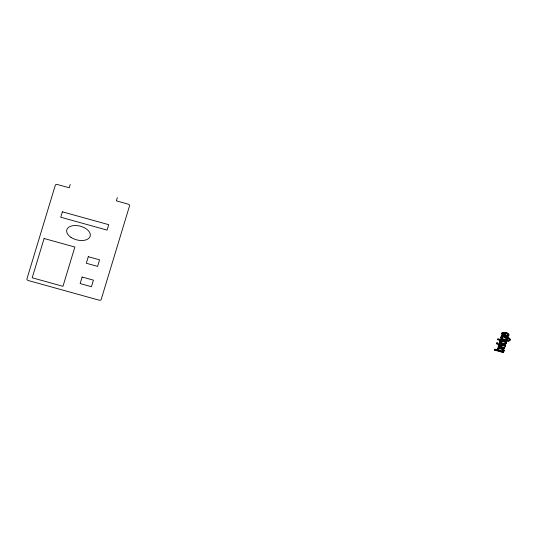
<?xml version="1.0" encoding="UTF-8"?>
<svg xmlns="http://www.w3.org/2000/svg" width="537" height="537" viewBox="0 0 537 537"><rect width="100%" height="100%" fill="white"/><g stroke="black" fill="none" stroke-linecap="round" stroke-linejoin="round"><path stroke-width="0.81" d="M504.82 347.6L504.558 348.513L498.182 346.741L498.43 345.882L499.497 346.519L498.464 345.432L498.658 344.606L499.699 344.895L499.652 346.003L500.383 346.627L504.74 347.916L500.471 346.311L499.658 345.445M498.551 344.821L498.464 345.432M499.571 345.761L499.699 344.895M507.707 338.84L507.317 338.142L507.707 338.84L507.438 339.8C505.498 341.223 499.981 339.894 501.014 336.927L501.746 336.518L500.934 337.249M498.188 349.6L498.41 348.828L498.417 350.07L500.37 351.084L502.592 351.225L503.236 350.419L503.048 350.95M494.463 350.077L494.637 349.493L498 350.426L497.255 349.359C497.772 345.076 507.74 349.869 502.679 351.782L503.578 351.695L503.337 352.541L494.463 350.077L494.725 349.178L497.41 349.923M500.551 341.653C509.123 338.981 503.907 348.285 500.638 341.337M506.774 338.807C501.061 342.888 499.94 332.947 506.72 338.894M503.156 350.735L503.263 350.178M506.418 343.365L506.176 341.948L506.458 342.989M501.014 336.927L501.028 338.612M506.505 343.049C505.377 345.694 499.229 344.049 499.658 341.17M508.989 334.719L508.848 335.35L508.667 333.813L507.109 333.148C514.728 341.143 492.261 331.953 506.304 332.504L503.377 332.443L502.014 333.437M501.961 333.819L502.095 333.121M508.828 341.082L507.619 341.035C515.856 340.028 503.048 334.598 501.538 335.618L501.289 336.477L502.216 336.733L501.659 336.833M509.277 339.236L508.217 338.182L509.11 338.746L509.23 339.518L508.687 340.384L507.801 340.438L508.969 340.169M496.389 343.72L496.651 342.807L497.933 343.163L496.571 343.13L496.389 343.72L497.665 344.076L497.933 343.163M497.604 339.713L497.866 338.807L506.74 341.27L497.779 339.122L497.604 339.713L500.9 340.626L499.739 341.149M497.665 344.076L496.47 343.405M497.383 348.674L497.544 348.338M497.255 349.359L497.363 349.721M498.464 345.137L498.658 344.606M497.463 348.661L497.806 348.077M498.886 344.405L505.263 346.17L498.886 344.405L499.148 343.499L505.445 345.586L499.148 343.499M499.524 341.847L499.826 340.834L500.987 340.31L497.685 339.391M498.618 345.741L498.96 346.097M500.726 337.907L500.846 337.243M497.725 348.399L498.168 347.889M499.605 342.203L499.826 340.834M501.538 335.618L501.451 335.934C503.874 337.424 508.781 336.545 510.069 339.606L510.15 339.29M499.813 342.552L499.685 341.888M502.035 334.195L502.041 333.504M498.088 348.204L498.631 347.768M498.255 349.835L498.276 349.285M502.243 334.564L502.122 333.88M498.517 348.969L500.081 348.453L498.215 349.365M500.142 342.901L499.893 342.237M498.417 350.07L498.343 349.52M500.524 341.894L500.746 341.123L501.538 340.767L503.364 341.31M500.591 342.136L500.612 341.579M501.383 338.968L504.585 339.955M501.692 337.988L502.276 337.256M498.551 348.083L499.182 347.714M501.759 338.223L501.914 337.223M502.578 334.927L502.33 334.249M502.941 333.712L503.793 332.812L505.283 332.906L504.579 335.289L503.25 334.605L502.941 333.712L505.216 332.88M498.665 350.305L498.497 349.748M500.578 343.23L501.108 343.519M500.746 342.378L500.672 341.821M502.954 334.162L503.028 333.396M501.914 338.458L501.847 337.907M503.062 334.383L503.035 333.846M498.994 350.527L498.745 349.983M501.001 342.619L500.833 342.062M503.028 335.276L502.666 334.611M499.095 348.036L499.793 347.741M502.162 338.686L502.001 338.142M503.25 334.605L503.149 334.068M501.323 342.854L501.081 342.304M503.498 334.813L503.33 334.283M499.383 350.735L499.074 350.211M502.491 338.907L502.249 338.37M503.578 335.585L503.115 334.954M503.8 334.994L503.578 334.491M499.705 348.063L500.471 347.842M501.719 343.062L501.41 342.532M502.887 339.115L502.578 338.592M501.733 343.781L502.531 343.693M504.216 335.853L503.659 335.263M500.37 351.084L499.47 350.413M504.129 350.916L503.531 349.48L501.209 348.023M504.579 335.289L503.881 334.679M503.115 350.258L501.135 348.667M502.699 343.412L501.8 342.747M503.894 339.465L502.974 338.8M507.78 335.33L508.022 334.397L507.552 335.531L505.391 335.544L507.868 335.014L507.015 333.423M501.404 351.292L503.129 350.627M502.008 349.332L502.478 349.225L502.713 349.768M503.726 343.62L505.579 342.7M504.337 341.653L505.539 342.23L505.384 343.237M505.706 336.269L508.68 335.699M504.948 339.686L506.579 339.344M505.552 337.793L505.941 337.995M503.928 344.304L505.129 344.284M507.445 334.054L507.861 334.061M503.337 352.541L501.001 351.554M503.652 351.513L504.263 350.231M505.612 344.163L506.337 343.385M506.814 340.216L507.438 339.8M506.096 342.27L505.653 341.874L506.579 341.794M506.257 343.707L506.545 342.673M509.163 340.988L509.989 340.096M70.24 184.493L69.246 187.775L57.191 184.48A2.222 1.296 14.8 0 0 55.405 184.936L26.85 279.186A2.222 1.296 14.8 0 0 28.099 280.482L99.305 300.23A2.222 1.296 14.8 0 0 101.09 299.774L129.645 205.53A2.222 1.296 14.8 0 0 128.397 204.228L116.361 200.845L117.361 197.562M505.391 335.544L506.304 332.504M506.928 333.745L507.197 332.833M505.263 346.17L505.525 345.271M506.498 342.109L506.74 341.27M507.619 341.035L507.881 340.116M503.31 351.373L503.74 351.191M506.431 340.022L506.901 339.901M502.78 343.096L503.813 343.304M500.001 348.768L501.048 348.983M500.457 350.768L501.484 350.976M503.981 339.149L505.035 339.371M500.383 348.164L501.122 348.338M498.571 344.922L499.618 345.21M499.061 346.647L501.451 347.311M494.543 349.762L499.39 351.104M508.13 338.498L506.787 338.062L507.237 338.464M506.8 338.579L506.693 339.122L506.8 338.579M44.101 238.495L32.193 277.79L62.963 286.322L74.865 247.033L44.101 238.495M62.379 211.826L60.735 217.243L107.078 230.098L108.722 224.674L62.379 211.826M82.134 277.025L80.147 283.57L91.444 286.704L93.425 280.153L82.134 277.025M88.29 256.699L86.309 263.251L97.6 266.379L99.587 259.827L88.29 256.699M70.944 237.314A12.123 7.075 14.8 0 0 90.189 236.199A12.123 7.075 14.8 0 0 74.341 225.533A12.123 7.075 14.8 0 0 70.944 237.314"/></g></svg>
